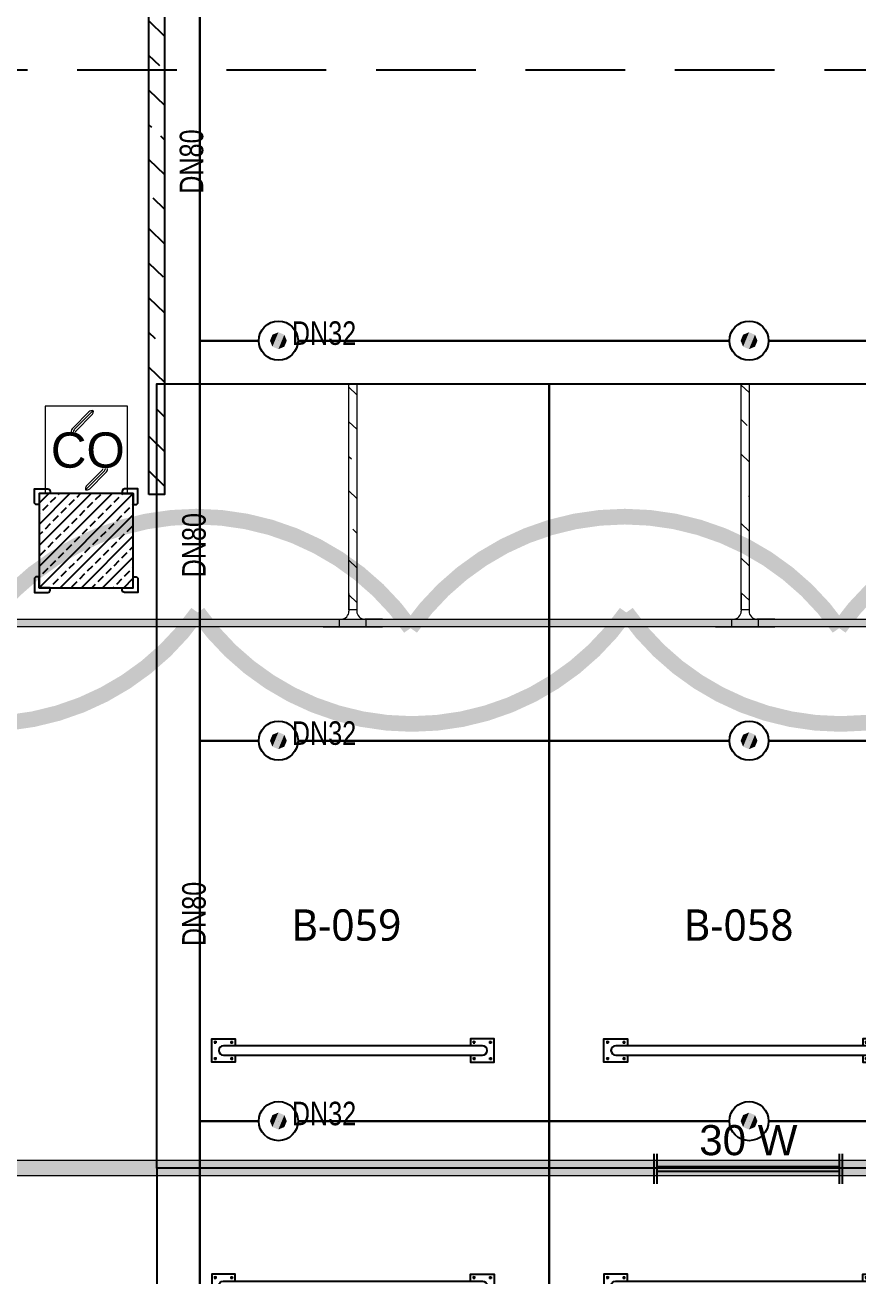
# Model space of a CAD drawing. Header units: millimetres. Extents: x -379292 to 1221486, y 92049 to 447512.
# Drawn here: x -184545 to -179235, y 259931 to 267906 of the extents above; entities that cross this region are included whole.
import ezdxf
from ezdxf.enums import TextEntityAlignment as Align

# ---------------------------------------------------------------- set-up
doc = ezdxf.new("R2010")
doc.units = ezdxf.units.MM
doc.linetypes.add('HIDDEN', pattern=[9.525, 6.35, -3.175])
for name, color, linetype in [('-M-YNGN-SPR-YUK', 7, 'Continuous'), ('-M-YNGN-ZON1-CAP-', 7, 'Continuous'), ('-M-YNGN-ZON1-SPR-', 7, 'Continuous'), ('05_HATCH CONCRETE', 141, 'Continuous'), ('05_SYMBOL', 2, 'Continuous'), ('08_LAMP', 4, 'Continuous'), ('202-A-Y-MahalAd', 141, 'Continuous'), ('E_CT_ZA', 6, 'Continuous')]:
    doc.layers.add(name, color=color, linetype=linetype)
for name, color, linetype, lineweight in [('-M-YNGN-ZON1', 5, 'SP', 30), ('08_DEDECTOR', 3, 'Continuous', 9), ('E_CT_AYDINLATMA', 3, 'Continuous', 9), ('E_CT_KIRMIZI', 1, 'Continuous', 9)]:
    doc.layers.add(name, color=color, linetype=linetype, lineweight=lineweight)
doc.styles.add('CIZGI', font='tahoma.ttf', dxfattribs={"width": 0.8, "oblique": 20})
doc.styles.add('PIPESIZE', font='hcad.shx', dxfattribs={"width": 0.8})
doc.styles.add('SPR-NOT', font='romans.shx')
doc.styles.get("Standard").update_dxf_attribs({"font": 'segoeuil.ttf'})
doc.styles.add('YAZI-2', font='arial.ttf', dxfattribs={"height": 2})
doc.styles.add('YAZI-3', font='arial.ttf', dxfattribs={"height": 3})
doc.linetypes.add('SP', pattern='A,2,-0.1,["SP",CIZGI,S=0.14,R=0.2,X=0,Y=-0.07],-0.255', length=2.355)

# ---------------------------------------------------------------- blocks, each defined once
blk = doc.blocks.new('202_Vida')
at = {"color": 0, "linetype": 'ByBlock', "ltscale": 0.2}
for points in [[(0.96, 0), (-0.96, 0)], [(0, 0.96), (0, -0.96)]]:
    blk.add_lwpolyline(points, dxfattribs=at)
at = {"color": 0, "linetype": 'ByBlock'}
for radius in [0.42, 0.23, 0.155]:
    blk.add_circle((0, 0), radius, dxfattribs=at)
blk = doc.blocks.new('202_Stoper')
at = {"color": 0, "linetype": 'ByBlock'}
for points in [[(-750, -30), (-750, -75), (-900, -75), (-900, 75), (-750, 75), (-750, 30)], [(750, -30), (750, -75), (900, -75), (900, 75), (750, 75), (750, 30)]]:
    blk.add_lwpolyline(points, dxfattribs=at)
blk.add_lwpolyline([(825, -30, 1), (825, 30), (-825, 30, 1), (-825, -30)], format="xyb", close=True, dxfattribs=at)
at = {"color": 0, "linetype": 'ByBlock', "yscale": 10, "zscale": 10, "rotation": 180}
for p, xscale in [((-877, 53), -10), ((-772, 53), 10), ((772, 53), -10), ((877, 53), 10)]:
    blk.add_blockref('202_Vida', p, dxfattribs=dict(at, xscale=xscale))
at = {"color": 0, "linetype": 'ByBlock', "yscale": 10, "zscale": 10}
for p, xscale in [((-877, -52), 10), ((-772, -52), -10), ((772, -52), 10), ((877, -52), -10)]:
    blk.add_blockref('202_Vida', p, dxfattribs=dict(at, xscale=xscale))
blk = doc.blocks.new('202_Mahalblok')
at = {"color": 0, "linetype": 'ByBlock', "flags": 128}
blk.add_lwpolyline([(0, 0), (0, 5000), (2500, 5000), (2500, 0)], close=True, dxfattribs=at)
at = {"color": 252}
blk.add_blockref('202_Stoper', (1250, 750), dxfattribs=at)
at = {"color": 0, "linetype": 'ByBlock', "ltscale": 25}
blk.add_attdef('MAHALNO', text='', height=200, dxfattribs=at).set_placement((1208.7, 1390), align=Align.BOTTOM_CENTER)
blk = doc.blocks.new('bariyer')
at = {"color": 8, "ltscale": 25}
blk.add_lwpolyline([(0, -70), (15, -70, 0.414214), (30, -55), (30, 30), (-55, 30, 0.414214), (-70, 15), (-70, 0), (0, 0)], format="xyb", close=True, dxfattribs=at)
blk = doc.blocks.new('OtoParkBodrumKatMimari')
at = {"layer": '05_HATCH CONCRETE'}
h = blk.add_hatch(dxfattribs=at)
h.set_pattern_fill('ANSI33', color=8, scale=15, angle=180, style=0)
h.set_pattern_definition([(225, (905000, -3e-07), (67.351921, -67.351921), []), (225, (904932.65, -3e-07), (67.351921, -67.351921), [47.625, -23.8125])])
h.paths.add_polyline_path([(62500, 164100), (61900, 164100), (61900, 163500), (62500, 163500)])
at = {"color": 5}
blk.add_lwpolyline([(62500, 164100), (61900, 164100), (61900, 163500), (62500, 163500)], close=True, dxfattribs=at)
at = {"layer": '05_SYMBOL', "color": 252, "linetype": 'HIDDEN', "ltscale": 100}
blk.add_lwpolyline([(130500, 154800), (130500, 164800, 0.414214), (128500, 166800), (19400, 166800, 0.414214), (17400, 164800), (17400, 154800, 0.414214), (19400, 152800), (128500, 152800, 0.414214)], format="xyb", close=True, dxfattribs=at)
at = {"layer": '05_SYMBOL', "color": 8, "xscale": -1}
blk.add_blockref('bariyer', (61900, 164100), dxfattribs=at)
at = {"layer": '05_SYMBOL', "color": 8}
blk.add_blockref('bariyer', (62500, 164100), dxfattribs=at)
at = {"layer": '05_SYMBOL', "color": 8, "rotation": 180}
blk.add_blockref('bariyer', (61900, 163500), dxfattribs=at)
at = {"layer": '05_SYMBOL', "color": 8, "xscale": -1, "rotation": 180}
blk.add_blockref('bariyer', (62500, 163500), dxfattribs=at)
at = {"layer": '202-A-Y-MahalAd', "color": 8, "ltscale": 25}
for p, values in [((62650, 159800), {'MAHALNO': 'B-059'}), ((65150, 159800), {'MAHALNO': 'B-058'})]:
    blk.add_blockref('202_Mahalblok', p, dxfattribs=at).add_auto_attribs(values)
ref = blk.add_blockref('202_Mahalblok', (62650, 159800), dxfattribs=dict(at, xscale=-1, rotation=180))
ref.add_attrib('MAHALNO', 'B-090', dxfattribs={"layer": '0', "color": 0, "linetype": 'ByBlock', "ltscale": 25, "height": 200}).set_placement((63858.7, 158266.6), align=Align.BOTTOM_CENTER)
ref = blk.add_blockref('202_Mahalblok', (65150, 159800), dxfattribs=dict(at, xscale=-1, rotation=180))
ref.add_attrib('MAHALNO', 'B-091', dxfattribs={"layer": '0', "color": 0, "linetype": 'ByBlock', "ltscale": 25, "height": 200}).set_placement((66358.7, 158266.6), align=Align.BOTTOM_CENTER)
blk = doc.blocks.new('SP-C-UP-12')
at = {"ltscale": 10}
blk.add_line((0, 0), (0, 0), dxfattribs=at)
at = {"color": 1, "linetype": 'Continuous'}
blk.add_circle((0, 0), 12.5, dxfattribs=at)
at = {"ltscale": 10}
for points in [[(-5.37, 0), (-3.8, 3.8), (-3.8, -3.8), (0, 5.37)], [(-3.8, -3.8), (0, 5.37), (0, -5.37), (3.8, 3.8)], [(0, -5.37), (3.8, 3.8), (3.8, -3.8), (5.37, 0)]]:
    blk.add_solid(points, dxfattribs=at)
at = {"layer": '-M-YNGN-SPR-YUK', "style": 'SPR-NOT', "width": 0.5, "flags": 9}
for tag, p in [('YUK', (0, 17.77)), ('CAP', (0, 14.42)), ('TIP', (0.2, 10.78))]:
    blk.add_attdef(tag, text='', height=2.5, dxfattribs=at).set_placement(p, align=Align.MIDDLE_CENTER)
blk = doc.blocks.new('A$C69E769C9')
at = {"layer": '-M-YNGN-ZON1', "linetype": 'SP', "ltscale": 500}
for p, q in [((5329.84, 0), (5329.84, 2880.28)), ((5367.34, 1785.28), (5329.84, 1785.28)), ((5554.84, 1785.28), (5392.34, 1785.28)), ((5554.84, 1785.28), (5667.34, 1785.28)), ((5692.34, 1785.28), (5967.34, 1785.28)), ((5367.34, 1530.28), (5329.84, 1530.28)), ((5554.84, 1530.28), (5392.34, 1530.28)), ((5554.84, 1530.28), (5667.34, 1530.28)), ((5692.34, 1530.28), (5967.34, 1530.28)), ((5367.34, 1287.78), (5329.84, 1287.78)), ((5554.84, 1287.78), (5392.34, 1287.78)), ((5554.84, 1287.78), (5667.34, 1287.78)), ((5692.34, 1287.78), (5967.34, 1287.78))]:
    blk.add_line(p, q, dxfattribs=at)
at = {"layer": '-M-YNGN-ZON1-SPR-', "linetype": 'Continuous'}
for p in [(5379.84, 1785.28), (5679.84, 1785.28), (5379.84, 1530.28), (5679.84, 1530.28), (5379.84, 1287.78), (5679.84, 1287.78)]:
    blk.add_blockref('SP-C-UP-12', p, dxfattribs=at)
at = {"layer": '-M-YNGN-ZON1-CAP-', "ltscale": 20, "style": 'PIPESIZE', "width": 0.8}
for p in [(5324.43, 1899.46), (5326, 1654.89), (5326, 1419.82)]:
    blk.add_text('DN80', height=15, rotation=90, dxfattribs=at).set_placement(p, align=Align.MIDDLE_CENTER)
for p in [(5408.92, 1790.12), (5408.92, 1535.12), (5408.92, 1292.62)]:
    blk.add_text('DN32', height=15, dxfattribs=at).set_placement(p, align=Align.MIDDLE_CENTER)
blk = doc.blocks.new('*U579')
h = blk.add_hatch()
h.set_pattern_fill('ANSI33', color=0, scale=50, angle=1, style=0)
h.paths.add_polyline_path([(-49092, 100), (-193.7, 100), (-193.7, 0), (-49092, 0)])
at = {"color": 0}
blk.add_lwpolyline([(-49092, 100), (-193.7, 100), (-193.7, 0), (-49092, 0)], close=True, dxfattribs=at)
at = {"ltscale": 25, "flags": 1}
for tag, p in [('YUKSEKLIK', (-228.6, -148.7)), ('KALINLIK', (-228.6, -213.3))]:
    blk.add_attdef(tag, p, '', height=50, dxfattribs=at)
blk = doc.blocks.new('*U746')
h = blk.add_hatch()
h.set_pattern_fill('ANSI33', color=0, scale=50, angle=1, style=0)
h.paths.add_polyline_path([(-53157.2, 50), (112.8, 50), (112.8, 0), (-53157.2, 0)])
at = {"color": 0}
blk.add_lwpolyline([(-53157.2, 50), (112.8, 50), (112.8, 0), (-53157.2, 0)], close=True, dxfattribs=at)
at = {"ltscale": 25, "flags": 1}
for tag, p in [('YUKSEKLIK', (-228.6, -148.7)), ('KALINLIK', (-228.6, -213.3))]:
    blk.add_attdef(tag, p, '', height=50, dxfattribs=at)
blk = doc.blocks.new('*U877')
h = blk.add_hatch()
h.set_pattern_fill('ANSI33', color=0, scale=50, angle=1, style=0)
h.paths.add_polyline_path([(-3796.9, 100), (-201.9, 100), (-201.9, 0), (-3796.9, 0)])
at = {"color": 0}
blk.add_lwpolyline([(-3796.9, 100), (-201.9, 100), (-201.9, 0), (-3796.9, 0)], close=True, dxfattribs=at)
at = {"ltscale": 25, "flags": 1}
for tag, p in [('YUKSEKLIK', (-228.6, -148.7)), ('KALINLIK', (-228.6, -213.3))]:
    blk.add_attdef(tag, p, '', height=50, dxfattribs=at)
blk = doc.blocks.new('40 W SIVA ÜSTÜ ETANJ LED 50')
at = {"layer": '08_LAMP'}
for p, q in [((-625, -100), (-625, 100)), ((-605, -100), (-605, 100)), ((605, -100), (605, 100)), ((625, -100), (625, 100)), ((-605, 15), (605, 15)), ((-605, -15), (605, -15))]:
    blk.add_line(p, q, dxfattribs=at)
at = {"layer": '08_LAMP', "color": 2, "style": 'YAZI-2'}
blk.add_text('30 W', height=200, dxfattribs=at).set_placement((0, 90), align=Align.CENTER)
blk = doc.blocks.new('CO 250')
at = {"layer": '08_DEDECTOR'}
for p, q in [((17, 242.9), (-84.1, 141.8)), ((44.7, 251), (-74.3, 132)), ((44.7, 249.8), (44.7, 242.9)), ((36.6, 223.3), (-64.5, 122.2)), ((114.1, -136), (-4.8, -255)), ((104.4, -126.2), (3.3, -227.3)), ((123.9, -145.8), (22.9, -246.9)), ((-4.8, -246.9), (-4.8, -255)), ((-4.8, -255), (3.3, -255))]:
    blk.add_line(p, q, dxfattribs=at)
at = {"layer": '08_DEDECTOR', "ltscale": 25}
blk.add_lwpolyline([(-262.5, 278.4), (-262.5, -278.4), (262.5, -278.4), (262.5, 278.4)], close=True, dxfattribs=at)
at = {"layer": '08_DEDECTOR'}
for centre, radius, start, end in [((36.6, 223.3), 27.7, 72.96875, 135), ((17, 242.9), 27.7, 315, 0), ((-54.7, 112.4), 41.6, 135, 180), ((-54.7, 112.4), 27.7, 135, 180), ((-54.7, 112.4), 13.9, 135, 180), ((94.6, -116.4), 13.9, 315, 350.41117), ((94.6, -116.4), 27.7, 315, 355.2224), ((94.6, -116.4), 41.6, 315, 356.81699), ((22.9, -246.9), 27.7, 135, 180), ((3.3, -227.3), 27.7, 270, 315)]:
    blk.add_arc(centre, radius, start, end, dxfattribs=at)
at = {"layer": '08_DEDECTOR', "color": 3, "style": 'YAZI-3'}
blk.add_text('CO', height=225, dxfattribs=at).set_placement((-225.5, -113.1))
blk = doc.blocks.new('*U1011')
h = blk.add_hatch()
h.set_pattern_fill('ANSI33', color=0, scale=50, angle=1, style=0)
h.paths.add_polyline_path([(-2092.9, 50), (-652.9, 50), (-652.9, 0), (-2092.9, 0)])
at = {"color": 0}
blk.add_lwpolyline([(-2092.9, 50), (-652.9, 50), (-652.9, 0), (-2092.9, 0)], close=True, dxfattribs=at)
at = {"ltscale": 25, "flags": 1}
for tag, p in [('YUKSEKLIK', (-228.6, -148.7)), ('KALINLIK', (-228.6, -213.3))]:
    blk.add_attdef(tag, p, '', height=50, dxfattribs=at)
blk = doc.blocks.new('*U1012')
at = {"color": 0}
for p, q in [((214, 214), (-164, 214)), ((-164, 164), (-50, 164)), ((-60, 214), (-60, 164)), ((0, 214), (214, 214)), ((214, 164), (100, 164)), ((110, 214), (110, 164)), ((0, 0), (0, 114)), ((0, 104), (50, 104)), ((50, 0), (50, 114))]:
    blk.add_line(p, q, dxfattribs=at)
for centre, start, end in [((-50, 114), 0, 90), ((100, 114), 90, 180)]:
    blk.add_arc(centre, 50, start, end, dxfattribs=at)

msp = doc.modelspace()

# ---------------------------------------------------------------- block references
at = {"color": 8}
msp.add_blockref('OtoParkBodrumKatMimari', (-246354.8, 100818.8), dxfattribs=at)

# ---------------------------------------------------------------- next in the draw order: linework, layer by layer
at = {"color": 30, "const_width": 100}
for points in [[(-228529.4, 264061.1, -0.520567), (-225797.5, 264061.1, -0.520567), (-223065.6, 264061.1, -0.520567), (-220333.7, 264061.1, -0.520567), (-217601.9, 264061.1, -0.520567), (-214870, 264061.1, -0.520567), (-212138.1, 264061.1, -0.520567), (-209406.2, 264061.1, -0.520567), (-206674.3, 264061.1, -0.520567), (-203942.4, 264061.1, -0.520567), (-201210.5, 264061.1, -0.520567), (-198478.6, 264061.1, -0.520567), (-195746.7, 264061.1, -0.520567), (-193014.8, 264061.1, -0.520567), (-190282.9, 264061.1, -0.520567), (-187551, 264061.1, -0.520567), (-184819.1, 264061.1, -0.520567), (-182087.3, 264061.1, -0.520567), (-179355.4, 264061.1, -0.520567), (-176623.5, 264061.1, -0.520567), (-173891.6, 264061.1, -0.520567)], [(-172516.4, 264161.4, -0.520567), (-175248.3, 264161.4, -0.520567), (-177980.2, 264161.4, -0.520567), (-180712.1, 264161.4, -0.520567), (-183444, 264161.4, -0.520567), (-186175.8, 264161.4, -0.520567), (-188907.7, 264161.4, -0.520567), (-191639.6, 264161.4, -0.520567), (-194371.5, 264161.4, -0.520567), (-197103.4, 264161.4, -0.520567), (-199835.3, 264161.4, -0.520567), (-202567.2, 264161.4, -0.520567), (-205299.1, 264161.4, -0.520567), (-208031, 264161.4, -0.520567), (-210762.9, 264161.4, -0.520567), (-213494.8, 264161.4, -0.520567), (-216226.7, 264161.4, -0.520567), (-218958.6, 264161.4, -0.520567), (-221690.4, 264161.4, -0.520567), (-224422.3, 264161.4, -0.520567), (-227154.2, 264161.4, -0.520567)]]:
    msp.add_lwpolyline(points, format="xyb", dxfattribs=at)

# ---------------------------------------------------------------- next in the draw order: block references
at = {"layer": '-M-YNGN-ZON1', "ltscale": 25, "xscale": 10, "yscale": 10, "zscale": 10}
msp.add_blockref('A$C69E769C9', (-236728.2, 248041), dxfattribs=at)
at = {"layer": '08_DEDECTOR'}
msp.add_blockref('CO 250', (-184154.8, 265197.2), dxfattribs=at)
at = {"layer": '08_LAMP', "xscale": 0.96, "yscale": 0.96, "zscale": 0.96}
msp.add_blockref('40 W SIVA ÜSTÜ ETANJ LED 50', (-179934.2, 260614.8), dxfattribs=at)
at = {"layer": 'E_CT_AYDINLATMA', "rotation": 180}
msp.add_blockref('*U579', (-224546.8, 260668.8), dxfattribs=at)
at = {"layer": 'E_CT_KIRMIZI', "color": 1}
for name, p, rotation in [('*U1011', (-182479.8, 263525.8), 270), ('*U1011', (-179979.8, 263525.8), 270), ('*U746', (-229692.1, 264118.8), 180)]:
    msp.add_blockref(name, p, dxfattribs=dict(at, rotation=rotation))
at = {"layer": 'E_CT_KIRMIZI', "color": 2, "rotation": 180}
for p in [(-182429.8, 264282.8), (-179929.8, 264282.8)]:
    msp.add_blockref('*U1012', p, dxfattribs=at)
at = {"layer": 'E_CT_ZA', "color": 112, "rotation": 90}
msp.add_blockref('*U877', (-183654.8, 268710.6), dxfattribs=at)

doc.saveas('drawing.dxf')
